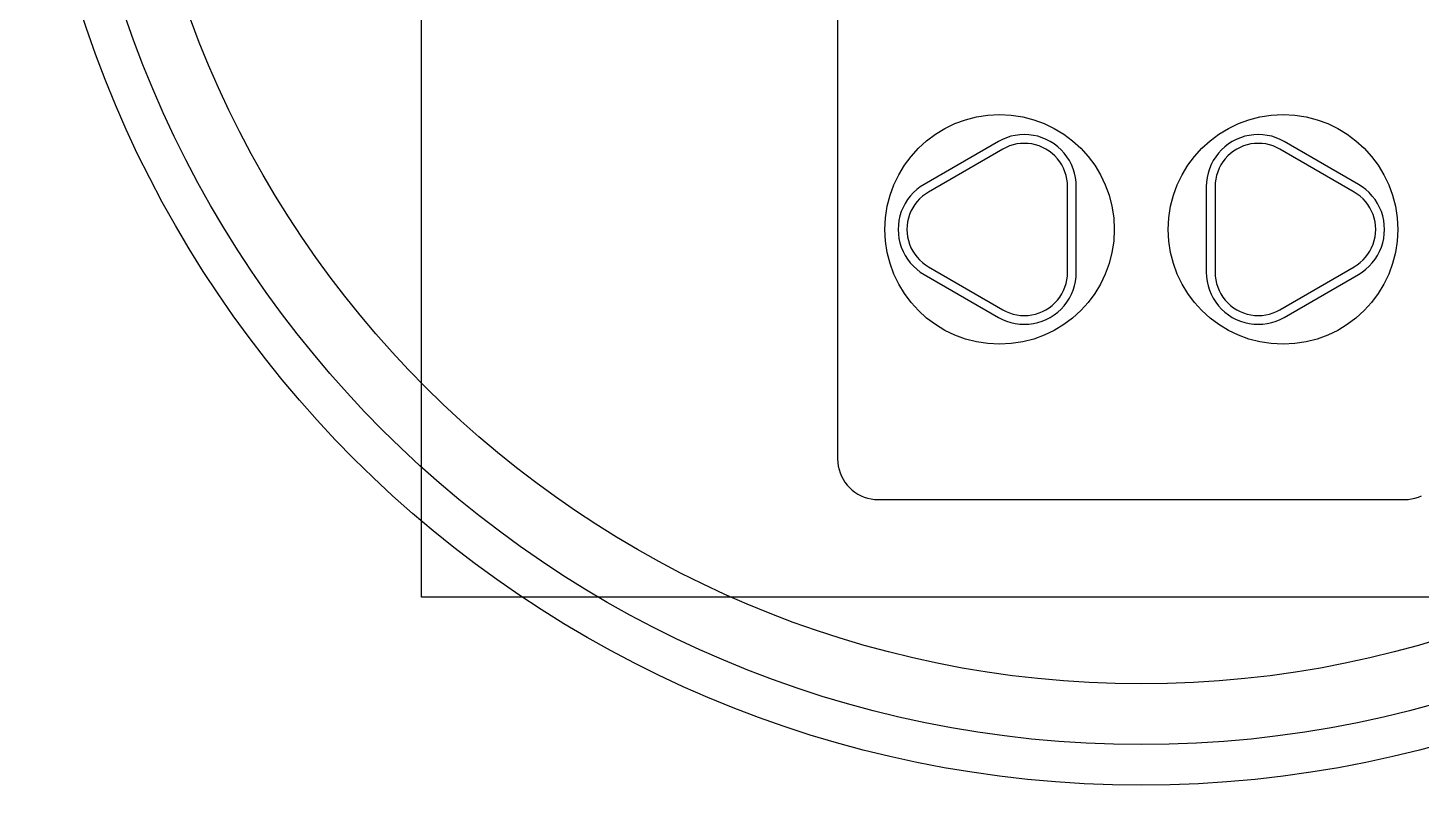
# Model space of a CAD drawing. Extents: x -82 to 82, y -82 to 82.
# Drawn here: x -82.5 to 20.7, y -82.5 to -26.4 of the extents above; entities that cross this region are included whole.
import ezdxf

# ---------------------------------------------------------------- set-up
doc = ezdxf.new("R2010")
doc.units = 0
for name, color, linetype in [('1', 12, 'CONTINUOUS'), ('16', 132, 'CONTINUOUS'), ('248', 20, 'CONTINUOUS')]:
    doc.layers.add(name, color=color, linetype=linetype)

msp = doc.modelspace()

# ---------------------------------------------------------------- linework, layer by layer
at = {"layer": '1'}
for p, q in [((-53.34, -68.58), (-53.34, 67.31)), ((76.2, -68.58), (-53.34, -68.58))]:
    msp.add_line(p, q, dxfattribs=at)
at = {"layer": '16'}
for p, q in [((-53.34, -68.58), (-53.34, 67.31)), ((76.2, -68.58), (-53.34, -68.58))]:
    msp.add_line(p, q, dxfattribs=at)
at = {"layer": '248'}
for p, q in [((-22.5, -24.35), (-22.5, -58.35)), ((-10.5909, -34.8399), (-16.0925, -38.0163)), ((-10.2938, -34.6852), (-10.5909, -34.8399)), ((-9.9835, -34.5567), (-10.2938, -34.6852)), ((-9.6631, -34.4558), (-9.9835, -34.5567)), ((-9.4949, -35.0836), (-9.7611, -35.1675)), ((-9.3352, -34.383), (-9.6631, -34.4558)), ((-9.2224, -35.0232), (-9.4949, -35.0836)), ((-9.0023, -34.3392), (-9.3352, -34.383)), ((-8.9456, -34.9867), (-9.2224, -35.0232)), ((-8.6667, -34.3245), (-9.0023, -34.3392)), ((-8.6667, -34.9746), (-8.9456, -34.9867)), ((-8.3311, -34.3392), (-8.6667, -34.3245)), ((-8.3878, -34.9867), (-8.6667, -34.9746)), ((-8.111, -35.0232), (-8.3878, -34.9867)), ((-7.9981, -34.3831), (-8.3311, -34.3392)), ((-7.8385, -35.0836), (-8.111, -35.0232)), ((-7.6703, -34.4558), (-7.9981, -34.3831)), ((-7.5722, -35.1675), (-7.8385, -35.0836)), ((-7.3498, -34.5567), (-7.6703, -34.4558)), ((-7.0396, -34.6852), (-7.3498, -34.5567)), ((-6.7417, -34.8403), (-7.0396, -34.6852)), ((-6.4584, -35.0208), (-6.7417, -34.8403)), ((-6.192, -35.2253), (-6.4584, -35.0208)), ((6.4583, -35.0208), (6.1918, -35.2253)), ((6.7417, -34.8403), (6.4583, -35.0208)), ((7.0395, -34.6853), (6.7417, -34.8403)), ((7.3498, -34.5567), (7.0395, -34.6853)), ((7.6702, -34.4557), (7.3498, -34.5567)), ((7.8384, -35.0836), (7.5722, -35.1675)), ((7.9981, -34.383), (7.6702, -34.4557)), ((8.111, -35.0232), (7.8384, -35.0836)), ((8.331, -34.3392), (7.9981, -34.383)), ((8.3877, -34.9867), (8.111, -35.0232)), ((8.6666, -34.3245), (8.331, -34.3392)), ((8.6666, -34.9746), (8.3877, -34.9867)), ((9.0023, -34.3392), (8.6666, -34.3245)), ((8.9455, -34.9867), (8.6666, -34.9746)), ((9.2223, -35.0232), (8.9455, -34.9867)), ((9.3352, -34.383), (9.0023, -34.3392)), ((9.4949, -35.0836), (9.2223, -35.0232)), ((9.6631, -34.4558), (9.3352, -34.383)), ((9.7611, -35.1675), (9.4949, -35.0836)), ((9.9835, -34.5567), (9.6631, -34.4558)), ((10.2937, -34.6852), (9.9835, -34.5567)), ((10.5908, -34.8399), (10.2937, -34.6852)), ((16.0925, -38.0163), (10.5908, -34.8399)), ((-10.2667, -35.4033), (-15.7667, -38.5787)), ((-10.0191, -35.2744), (-10.2667, -35.4033)), ((-9.7611, -35.1675), (-10.0191, -35.2744)), ((-7.3143, -35.2744), (-7.5722, -35.1675)), ((-7.0667, -35.4033), (-7.3143, -35.2744)), ((-6.8312, -35.5533), (-7.0667, -35.4033)), ((-6.6098, -35.7232), (-6.8312, -35.5533)), ((-6.4039, -35.9118), (-6.6098, -35.7232)), ((-6.2153, -36.1177), (-6.4039, -35.9118)), ((-6.0454, -36.3391), (-6.2153, -36.1177)), ((-5.9442, -35.4522), (-6.192, -35.2253)), ((-5.7174, -35.6997), (-5.9442, -35.4522)), ((-5.5129, -35.9663), (-5.7174, -35.6997)), ((-5.3325, -36.2495), (-5.5129, -35.9663)), ((5.5129, -35.9663), (5.3324, -36.2495)), ((5.7174, -35.6998), (5.5129, -35.9663)), ((5.9443, -35.4522), (5.7174, -35.6998)), ((6.1918, -35.2253), (5.9443, -35.4522)), ((6.2153, -36.1177), (6.0454, -36.3391)), ((6.4039, -35.9118), (6.2153, -36.1177)), ((6.6097, -35.7232), (6.4039, -35.9118)), ((6.8312, -35.5533), (6.6097, -35.7232)), ((7.0667, -35.4033), (6.8312, -35.5533)), ((7.3143, -35.2744), (7.0667, -35.4033)), ((7.5722, -35.1675), (7.3143, -35.2744)), ((10.019, -35.2744), (9.7611, -35.1675)), ((10.2667, -35.4033), (10.019, -35.2744)), ((15.7667, -38.5787), (10.2667, -35.4033)), ((-5.8954, -36.5746), (-6.0454, -36.3391)), ((-5.7665, -36.8222), (-5.8954, -36.5746)), ((-5.6597, -37.0801), (-5.7665, -36.8222)), ((-5.5757, -37.3464), (-5.6597, -37.0801)), ((-5.1773, -36.5475), (-5.3325, -36.2495)), ((-5.0489, -36.8577), (-5.1773, -36.5475)), ((-4.9478, -37.1781), (-5.0489, -36.8577)), ((5.0488, -36.8578), (4.9478, -37.1781)), ((5.1773, -36.5475), (5.0488, -36.8578)), ((5.3324, -36.2495), (5.1773, -36.5475)), ((5.6596, -37.0801), (5.5757, -37.3464)), ((5.7665, -36.8222), (5.6596, -37.0801)), ((5.8954, -36.5746), (5.7665, -36.8222)), ((6.0454, -36.3391), (5.8954, -36.5746)), ((-16.0925, -38.0163), (-16.375, -38.1963)), ((-5.5153, -37.6189), (-5.5757, -37.3464)), ((-5.4789, -37.8957), (-5.5153, -37.6189)), ((-5.4667, -38.1746), (-5.4789, -37.8957)), ((-5.4667, -44.5254), (-5.4667, -38.1746)), ((-4.8751, -37.5061), (-4.9478, -37.1781)), ((-4.8313, -37.839), (-4.8751, -37.5061)), ((-4.8167, -38.1736), (-4.8313, -37.839)), ((-4.8167, -44.5264), (-4.8167, -38.1736)), ((4.8313, -37.839), (4.8167, -38.1736)), ((4.8167, -38.1736), (4.8167, -44.5264)), ((4.8751, -37.5061), (4.8313, -37.839)), ((4.9478, -37.1781), (4.8751, -37.5061)), ((5.4788, -37.8957), (5.4667, -38.1746)), ((5.4667, -38.1746), (5.4667, -44.5254)), ((5.5153, -37.6189), (5.4788, -37.8957)), ((5.5757, -37.3464), (5.5153, -37.6189)), ((16.375, -38.1963), (16.0925, -38.0163)), ((-17.3204, -39.1417), (-17.5009, -39.425)), ((-17.116, -38.8752), (-17.3204, -39.1417)), ((-16.8891, -38.6276), (-17.116, -38.8752)), ((-16.6415, -38.4007), (-16.8891, -38.6276)), ((-16.375, -38.1963), (-16.6415, -38.4007)), ((-16.4294, -39.0873), (-16.618, -39.2931)), ((-16.2236, -38.8987), (-16.4294, -39.0873)), ((-16.0021, -38.7287), (-16.2236, -38.8987)), ((-15.7667, -38.5787), (-16.0021, -38.7287)), ((16.0021, -38.7287), (15.7667, -38.5787)), ((16.2236, -38.8987), (16.0021, -38.7287)), ((16.4294, -39.0873), (16.2236, -38.8987)), ((16.6414, -38.4007), (16.375, -38.1963)), ((16.618, -39.2931), (16.4294, -39.0873)), ((16.889, -38.6276), (16.6414, -38.4007)), ((17.116, -38.8753), (16.889, -38.6276)), ((17.3204, -39.1417), (17.116, -38.8753)), ((17.5009, -39.425), (17.3204, -39.1417)), ((-17.7845, -40.0332), (-17.8855, -40.3536)), ((-17.656, -39.723), (-17.7845, -40.0332)), ((-17.5009, -39.425), (-17.656, -39.723)), ((-17.1737, -40.2555), (-17.2576, -40.5218)), ((-17.0669, -39.9977), (-17.1737, -40.2555)), ((-16.938, -39.75), (-17.0669, -39.9977)), ((-16.788, -39.5146), (-16.938, -39.75)), ((-16.618, -39.2931), (-16.788, -39.5146)), ((16.7879, -39.5146), (16.618, -39.2931)), ((16.938, -39.75), (16.7879, -39.5146)), ((17.0668, -39.9977), (16.938, -39.75)), ((17.1737, -40.2555), (17.0668, -39.9977)), ((17.2576, -40.5218), (17.1737, -40.2555)), ((17.656, -39.723), (17.5009, -39.425)), ((17.7845, -40.0332), (17.656, -39.723)), ((17.8855, -40.3535), (17.7845, -40.0332)), ((-18.0021, -41.0144), (-18.0167, -41.35)), ((-17.9583, -40.6815), (-18.0021, -41.0144)), ((-17.8855, -40.3536), (-17.9583, -40.6815)), ((-17.3545, -41.0711), (-17.3667, -41.35)), ((-17.318, -40.7943), (-17.3545, -41.0711)), ((-17.2576, -40.5218), (-17.318, -40.7943)), ((17.318, -40.7943), (17.2576, -40.5218)), ((17.3545, -41.0711), (17.318, -40.7943)), ((17.3667, -41.35), (17.3545, -41.0711)), ((17.9582, -40.6815), (17.8855, -40.3535)), ((18.0021, -41.0144), (17.9582, -40.6815)), ((18.0167, -41.35), (18.0021, -41.0144)), ((-18.0167, -41.35), (-18.0021, -41.6856)), ((-18.0021, -41.6856), (-17.9583, -42.0185)), ((-17.9583, -42.0185), (-17.8855, -42.3465)), ((-17.3667, -41.35), (-17.3545, -41.6289)), ((-17.3545, -41.6289), (-17.318, -41.9057)), ((-17.318, -41.9057), (-17.2576, -42.1782)), ((-17.2576, -42.1782), (-17.1737, -42.4445)), ((17.1737, -42.4445), (17.2576, -42.1782)), ((17.2576, -42.1782), (17.318, -41.9057)), ((17.318, -41.9057), (17.3545, -41.6289)), ((17.3545, -41.6289), (17.3667, -41.35)), ((17.8855, -42.3465), (17.9582, -42.0185)), ((17.9582, -42.0185), (18.0021, -41.6856)), ((18.0021, -41.6856), (18.0167, -41.35)), ((-17.8855, -42.3465), (-17.7845, -42.6668)), ((-17.7845, -42.6668), (-17.656, -42.9771)), ((-17.656, -42.9771), (-17.5009, -43.275)), ((-17.5009, -43.275), (-17.3205, -43.5583)), ((-17.1737, -42.4445), (-17.0669, -42.7024)), ((-17.0669, -42.7024), (-16.938, -42.95)), ((-16.938, -42.95), (-16.788, -43.1854)), ((-16.788, -43.1854), (-16.618, -43.4069)), ((16.618, -43.4069), (16.7879, -43.1854)), ((16.7879, -43.1854), (16.9379, -42.95)), ((16.9379, -42.95), (17.0668, -42.7024)), ((17.0668, -42.7024), (17.1737, -42.4445)), ((17.3204, -43.5583), (17.5009, -43.275)), ((17.5009, -43.275), (17.656, -42.9771)), ((17.656, -42.9771), (17.7845, -42.6668)), ((17.7845, -42.6668), (17.8855, -42.3465)), ((-17.3205, -43.5583), (-17.116, -43.8248)), ((-17.116, -43.8248), (-16.889, -44.0724)), ((-16.889, -44.0724), (-16.6415, -44.2993)), ((-16.6415, -44.2993), (-16.375, -44.5038)), ((-16.618, -43.4069), (-16.4294, -43.6127)), ((-16.4294, -43.6127), (-16.2236, -43.8013)), ((-16.2236, -43.8013), (-16.0021, -43.9713)), ((-16.0021, -43.9713), (-15.7667, -44.1213)), ((-15.7667, -44.1213), (-10.2667, -47.2967)), ((10.2667, -47.2967), (15.7667, -44.1213)), ((15.7667, -44.1213), (16.0021, -43.9713)), ((16.0021, -43.9713), (16.2236, -43.8013)), ((16.2236, -43.8013), (16.4294, -43.6127)), ((16.375, -44.5038), (16.6414, -44.2993)), ((16.4294, -43.6127), (16.618, -43.4069)), ((16.6414, -44.2993), (16.889, -44.0724)), ((16.889, -44.0724), (17.1159, -43.8248)), ((17.1159, -43.8248), (17.3204, -43.5583)), ((-16.375, -44.5038), (-16.0926, -44.6837)), ((-16.0926, -44.6837), (-10.5908, -47.8602)), ((-5.6597, -45.6199), (-5.5757, -45.3537)), ((-5.5757, -45.3537), (-5.5153, -45.0811)), ((-5.5153, -45.0811), (-5.4789, -44.8043)), ((-5.4789, -44.8043), (-5.4667, -44.5254)), ((-4.9478, -45.5219), (-4.8751, -45.1939)), ((-4.8751, -45.1939), (-4.8313, -44.861)), ((-4.8313, -44.861), (-4.8167, -44.5264)), ((4.8167, -44.5264), (4.8313, -44.861)), ((4.8313, -44.861), (4.8751, -45.1939)), ((4.8751, -45.1939), (4.9478, -45.5219)), ((5.4667, -44.5254), (5.4788, -44.8043)), ((5.4788, -44.8043), (5.5153, -45.0811)), ((5.5153, -45.0811), (5.5757, -45.3537)), ((5.5757, -45.3537), (5.6596, -45.6199)), ((10.5907, -47.8602), (16.0926, -44.6837)), ((16.0926, -44.6837), (16.375, -44.5038)), ((-6.2153, -46.5823), (-6.0454, -46.3609)), ((-6.0454, -46.3609), (-5.8954, -46.1254)), ((-5.8954, -46.1254), (-5.7665, -45.8778)), ((-5.7665, -45.8778), (-5.6597, -45.6199)), ((-5.5129, -46.7337), (-5.3325, -46.4505)), ((-5.3325, -46.4505), (-5.1773, -46.1525)), ((-5.1773, -46.1525), (-5.0489, -45.8423)), ((-5.0489, -45.8423), (-4.9478, -45.5219)), ((4.9478, -45.5219), (5.0488, -45.8422)), ((5.0488, -45.8422), (5.1773, -46.1525)), ((5.1773, -46.1525), (5.3324, -46.4504)), ((5.3324, -46.4504), (5.5129, -46.7337)), ((5.6596, -45.6199), (5.7665, -45.8778)), ((5.7665, -45.8778), (5.8954, -46.1254)), ((5.8954, -46.1254), (6.0454, -46.3609)), ((6.0454, -46.3609), (6.2153, -46.5823)), ((-10.2667, -47.2967), (-10.0191, -47.4256)), ((-10.0191, -47.4256), (-9.7611, -47.5324)), ((-7.5722, -47.5324), (-7.3143, -47.4256)), ((-7.3143, -47.4256), (-7.0667, -47.2967)), ((-7.0667, -47.2967), (-6.8312, -47.1467)), ((-6.8312, -47.1467), (-6.6098, -46.9768)), ((-6.6098, -46.9768), (-6.4039, -46.7882)), ((-6.4584, -47.6792), (-6.192, -47.4748)), ((-6.4039, -46.7882), (-6.2153, -46.5823)), ((-6.192, -47.4748), (-5.9443, -47.2478)), ((-5.9443, -47.2478), (-5.7174, -47.0002)), ((-5.7174, -47.0002), (-5.5129, -46.7337)), ((5.5129, -46.7337), (5.7174, -47.0002)), ((5.7174, -47.0002), (5.9443, -47.2478)), ((5.9443, -47.2478), (6.1919, -47.4747)), ((6.1919, -47.4747), (6.4584, -47.6792)), ((6.2153, -46.5823), (6.4039, -46.7882)), ((6.4039, -46.7882), (6.6097, -46.9768)), ((6.6097, -46.9768), (6.8312, -47.1467)), ((6.8312, -47.1467), (7.0667, -47.2967)), ((7.0667, -47.2967), (7.3143, -47.4256)), ((7.3143, -47.4256), (7.5722, -47.5324)), ((9.7611, -47.5324), (10.019, -47.4256)), ((10.019, -47.4256), (10.2667, -47.2967)), ((-10.5908, -47.8602), (-10.2938, -48.0148)), ((-10.2938, -48.0148), (-9.9835, -48.1433)), ((-9.9835, -48.1433), (-9.6632, -48.2443)), ((-9.7611, -47.5324), (-9.4949, -47.6164)), ((-9.6632, -48.2443), (-9.3352, -48.317)), ((-9.4949, -47.6164), (-9.2224, -47.6768)), ((-9.3352, -48.317), (-9.0022, -48.3608)), ((-9.2224, -47.6768), (-8.9456, -47.7133)), ((-9.0022, -48.3608), (-8.6667, -48.3755)), ((-8.9456, -47.7133), (-8.6667, -47.7254)), ((-8.6667, -47.7254), (-8.3878, -47.7133)), ((-8.6667, -48.3755), (-8.3311, -48.3608)), ((-8.3878, -47.7133), (-8.111, -47.6768)), ((-8.3311, -48.3608), (-7.9981, -48.317)), ((-8.111, -47.6768), (-7.8384, -47.6164)), ((-7.9981, -48.317), (-7.6702, -48.2443)), ((-7.8384, -47.6164), (-7.5722, -47.5324)), ((-7.6702, -48.2443), (-7.3499, -48.1433)), ((-7.3499, -48.1433), (-7.0396, -48.0148)), ((-7.0396, -48.0148), (-6.7417, -47.8597)), ((-6.7417, -47.8597), (-6.4584, -47.6792)), ((6.4584, -47.6792), (6.7416, -47.8597)), ((6.7416, -47.8597), (7.0396, -48.0148)), ((7.0396, -48.0148), (7.3498, -48.1433)), ((7.3498, -48.1433), (7.6702, -48.2443)), ((7.5722, -47.5324), (7.8384, -47.6164)), ((7.6702, -48.2443), (7.9981, -48.317)), ((7.8384, -47.6164), (8.111, -47.6768)), ((7.9981, -48.317), (8.3311, -48.3608)), ((8.111, -47.6768), (8.3877, -47.7133)), ((8.3311, -48.3608), (8.6666, -48.3755)), ((8.3877, -47.7133), (8.6666, -47.7254)), ((8.6666, -47.7254), (8.9455, -47.7133)), ((8.6666, -48.3755), (9.0022, -48.3608)), ((8.9455, -47.7133), (9.2223, -47.6768)), ((9.0022, -48.3608), (9.3352, -48.317)), ((9.2223, -47.6768), (9.4949, -47.6164)), ((9.3352, -48.317), (9.6631, -48.2443)), ((9.4949, -47.6164), (9.7611, -47.5324)), ((9.6631, -48.2443), (9.9835, -48.1433)), ((9.9835, -48.1433), (10.2937, -48.0148)), ((10.2937, -48.0148), (10.5907, -47.8602)), ((-22.5, -58.35), (-22.4886, -58.6115)), ((-22.4886, -58.6115), (-22.4544, -58.871)), ((-22.4544, -58.871), (-22.3978, -59.1265)), ((-22.3978, -59.1265), (-22.3191, -59.3761)), ((-22.3191, -59.3761), (-22.2189, -59.6179)), ((-22.2189, -59.6179), (-22.0981, -59.85)), ((-22.0981, -59.85), (-21.9575, -60.0707)), ((-21.9575, -60.0707), (-21.7981, -60.2784)), ((-21.7981, -60.2784), (-21.6213, -60.4713)), ((-21.6213, -60.4713), (-21.4284, -60.6481)), ((-21.4284, -60.6481), (-21.2208, -60.8075)), ((-21.2208, -60.8075), (-21, -60.9481)), ((-21, -60.9481), (-20.7679, -61.0689)), ((-20.7679, -61.0689), (-20.5261, -61.1691)), ((-20.5261, -61.1691), (-20.2765, -61.2478)), ((-20.2765, -61.2478), (-20.021, -61.3044)), ((-20.021, -61.3044), (-19.7615, -61.3386)), ((-19.7615, -61.3386), (-19.5, -61.35)), ((-19.5, -61.35), (19.5, -61.35)), ((19.5, -61.35), (19.7614, -61.3386)), ((19.7614, -61.3386), (20.0209, -61.3044)), ((20.0209, -61.3044), (20.2765, -61.2478)), ((20.2765, -61.2478), (20.5261, -61.1691)), ((20.5261, -61.1691), (20.7678, -61.0689))]:
    msp.add_line(p, q, dxfattribs=at)
for centre, radius in [((0, 0), 82.5), ((0, 0), 79.5003), ((0, 0), 79.5003), ((0, 0), 75), ((-10.5, -41.35), 8.5), ((-10.5, -41.35), 8.5), ((10.5, -41.35), 8.5), ((10.5, -41.35), 8.5)]:
    msp.add_circle(centre, radius, dxfattribs=at)

doc.saveas('drawing.dxf')
